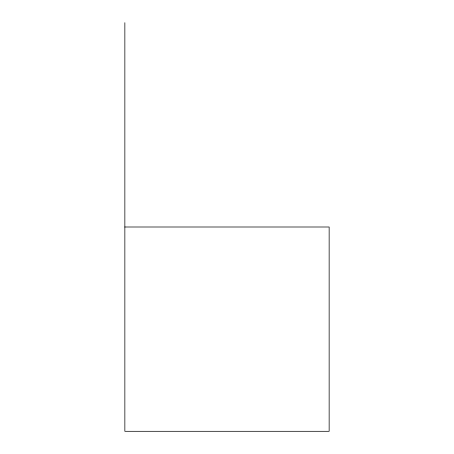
<?xml version="1.0" encoding="UTF-8"?>
<svg xmlns="http://www.w3.org/2000/svg" width="454" height="454" viewBox="0 0 454 454"><rect width="100%" height="100%" fill="white"/><g stroke="black" fill="none" stroke-linecap="round" stroke-linejoin="round"><path stroke-width="0.68" d="M124.85 227L329.15 227L329.15 431.3L124.85 431.3L124.85 22.7"/></g></svg>
